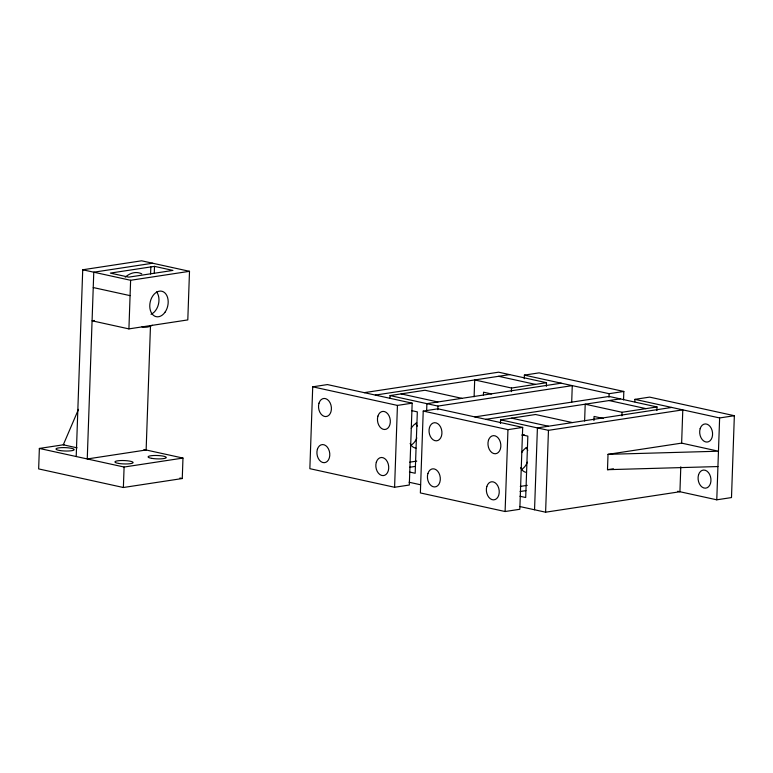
<?xml version="1.0" encoding="UTF-8"?>
<svg xmlns="http://www.w3.org/2000/svg" width="773" height="773" viewBox="0 0 773 773"><rect width="100%" height="100%" fill="white"/><g stroke="black" fill="none" stroke-linecap="round" stroke-linejoin="round"><path stroke-width="1.16" d="M64.091 444.678L39.365 448.446L38.65 468.911L123.38 487.502L182.264 478.535L182.979 458.07L143.933 449.5M76.208 456.534L82.721 269.777L141.614 260.801L189.501 271.313L187.8 319.916L128.917 328.892L92.084 320.805L94.432 320.447M123.38 487.502L124.095 467.037L182.979 458.07M128.917 328.892L130.618 280.28L189.501 271.313M150.58 274.038L150.832 266.927M150.474 325.877L146.136 449.983L87.252 458.959L93.775 272.202L152.658 263.226M154.262 273.478L154.513 266.366L172.93 270.415L128.762 277.14L110.346 273.101L154.513 266.366M312.717 386.819L309.857 468.68L394.588 487.27L409.304 485.029L412.164 403.168L327.433 384.577L312.717 386.819L397.438 405.41L412.164 403.168M389.969 397.979L390.056 395.573L425.015 390.249L461.858 398.337M394.588 487.27L397.438 405.41M423.227 411.062L420.367 492.932L505.098 511.523L519.823 509.281L522.683 427.411L437.953 408.82L423.227 411.062L507.958 429.653L522.683 427.411M426.638 410.878L426.889 403.661L561.217 383.195M437.818 409.7L437.943 406.086L572.271 385.621L571.691 402.25M474.1 396.8L474.69 379.939L511.533 388.027L546.492 382.703L546.366 386.307M483.434 395.264L483.54 392.191L491.599 393.959M500.44 423.44L500.566 419.826L535.534 414.502L572.368 422.58M505.098 511.523L507.958 429.653M511.407 391.64L511.533 388.027M524.258 378.722L524.384 375.108L539.1 372.866L623.83 391.457L623.54 399.883M534.549 509.774L537.409 427.904L671.737 407.439M519.582 506.489L545.603 512.199L548.463 430.329L682.791 409.864L681.631 443.122L608.022 454.34L607.491 469.684L717.933 466.554M584.62 421.043L585.209 404.192L622.052 412.27L657.011 406.946L656.886 410.56M593.915 420.541L594.06 416.444L603.269 418.464M608.989 397.264L609.114 393.699L623.83 391.457M621.917 415.884L622.052 412.27M634.817 401.767L634.904 399.361L649.62 397.119L734.35 415.71L731.49 497.57L716.774 499.812L677.718 491.251M680.8 466.786L679.931 491.734L545.603 512.199M716.774 499.812L719.624 417.951L734.35 415.71M78.498 409.323L63.289 444.804L77.097 447.838M364.276 392.655L498.604 372.19L546.492 382.703M375.32 395.08L509.658 374.615M474.786 416.908L609.124 396.443L657.011 406.946M485.84 419.333L620.168 398.868M522.065 435.238L524.394 434.89M409.758 462.157L416.753 461.095M409.584 467.279L415.41 466.39M607.491 469.684L613.424 468.786M520.277 486.41L527.273 485.347M520.094 491.522L525.92 490.633M608.022 454.34L718.465 451.21L681.631 443.122M82.721 269.777L130.618 280.28M524.384 375.108L609.114 393.699M634.904 399.361L719.624 417.951M498.614 376.296L535.457 384.384M609.134 400.549L645.967 408.627M93.243 287.546L130.077 295.634M401.09 393.892L437.933 401.979M511.61 418.145L548.453 426.223M390.056 395.573L437.943 406.086M500.566 419.826L548.463 430.329M411.565 410.608L417.323 411.874L415.178 473.269L409.429 472.003M522.084 434.861L527.843 436.117L525.698 497.522L519.939 496.256M409.072 482.236L420.58 484.768M179.906 478.014L182.264 478.535M39.365 448.446L124.095 467.037M156.59 291.894A13.025 8.986 -77.6 0 1 158.426 304.388A13.025 8.986 -77.6 0 1 151.006 314.253M125.255 277.169A26.05 17.972 -77.6 0 1 141.749 273.845M152.349 325.269A26.05 17.972 -77.6 0 1 141.981 326.853M415.69 423.256A13.025 8.986 -77.6 0 1 417.246 426.174M416.84 437.924A13.025 8.986 -77.6 0 1 410.975 445.209M415.971 448.147A13.025 8.986 -77.6 0 1 410.134 443.489M411.217 428.339A13.025 8.986 -77.6 0 1 416.85 422.995M526.21 447.509A13.025 8.986 -77.6 0 1 527.766 450.417M527.35 462.167A13.025 8.986 -77.6 0 1 521.485 469.453M526.481 472.4A13.025 8.986 -77.6 0 1 520.654 467.733M521.736 452.591A13.025 8.986 -77.6 0 1 527.36 447.238M165.055 312.176A13.025 8.986 -77.6 0 0 161.944 291.266A13.025 8.986 -77.6 0 0 149.943 308.417A13.025 8.986 -77.6 0 0 165.055 312.176M118.684 463.433A9.121 1.691 2 0 0 133.091 462.718A9.121 1.691 2 0 0 120.308 460.573A9.121 1.691 2 0 0 118.684 463.433M151.846 458.379A9.121 1.691 2 0 0 166.253 457.664A9.121 1.691 2 0 0 153.469 455.519A9.121 1.691 2 0 0 151.846 458.379M59.753 450.504A9.121 1.691 2 0 0 74.16 449.789A9.121 1.691 2 0 0 61.376 447.644A9.121 1.691 2 0 0 59.753 450.504M377.92 416.125A9.121 6.377 81.3 0 0 384.751 429.508A9.121 6.377 81.3 0 0 388.993 415.71A9.121 6.377 81.3 0 0 377.92 416.125M376.306 462.235A9.121 6.377 81.3 0 0 383.147 475.617A9.121 6.377 81.3 0 0 387.389 461.819A9.121 6.377 81.3 0 0 376.306 462.235M318.988 403.197A9.121 6.377 81.3 0 0 325.829 416.579A9.121 6.377 81.3 0 0 330.071 402.781A9.121 6.377 81.3 0 0 318.988 403.197M317.384 449.306A9.121 6.377 81.3 0 0 324.216 462.689A9.121 6.377 81.3 0 0 328.457 448.891A9.121 6.377 81.3 0 0 317.384 449.306M700.154 428.677A9.121 6.377 81.3 0 0 706.995 442.069A9.121 6.377 81.3 0 0 711.237 428.261A9.121 6.377 81.3 0 0 700.154 428.677M698.55 474.786A9.121 6.377 81.3 0 0 705.382 488.178A9.121 6.377 81.3 0 0 709.624 474.38A9.121 6.377 81.3 0 0 698.55 474.786M488.439 440.368A9.121 6.377 81.3 0 0 495.271 453.761A9.121 6.377 81.3 0 0 499.513 439.963A9.121 6.377 81.3 0 0 488.439 440.368M486.826 486.478A9.121 6.377 81.3 0 0 493.657 499.87A9.121 6.377 81.3 0 0 497.899 486.072A9.121 6.377 81.3 0 0 486.826 486.478M429.508 427.44A9.121 6.377 81.3 0 0 436.349 440.832A9.121 6.377 81.3 0 0 440.591 427.034A9.121 6.377 81.3 0 0 429.508 427.44M427.894 473.549A9.121 6.377 81.3 0 0 434.735 486.942A9.121 6.377 81.3 0 0 438.977 473.144A9.121 6.377 81.3 0 0 427.894 473.549"/></g></svg>
